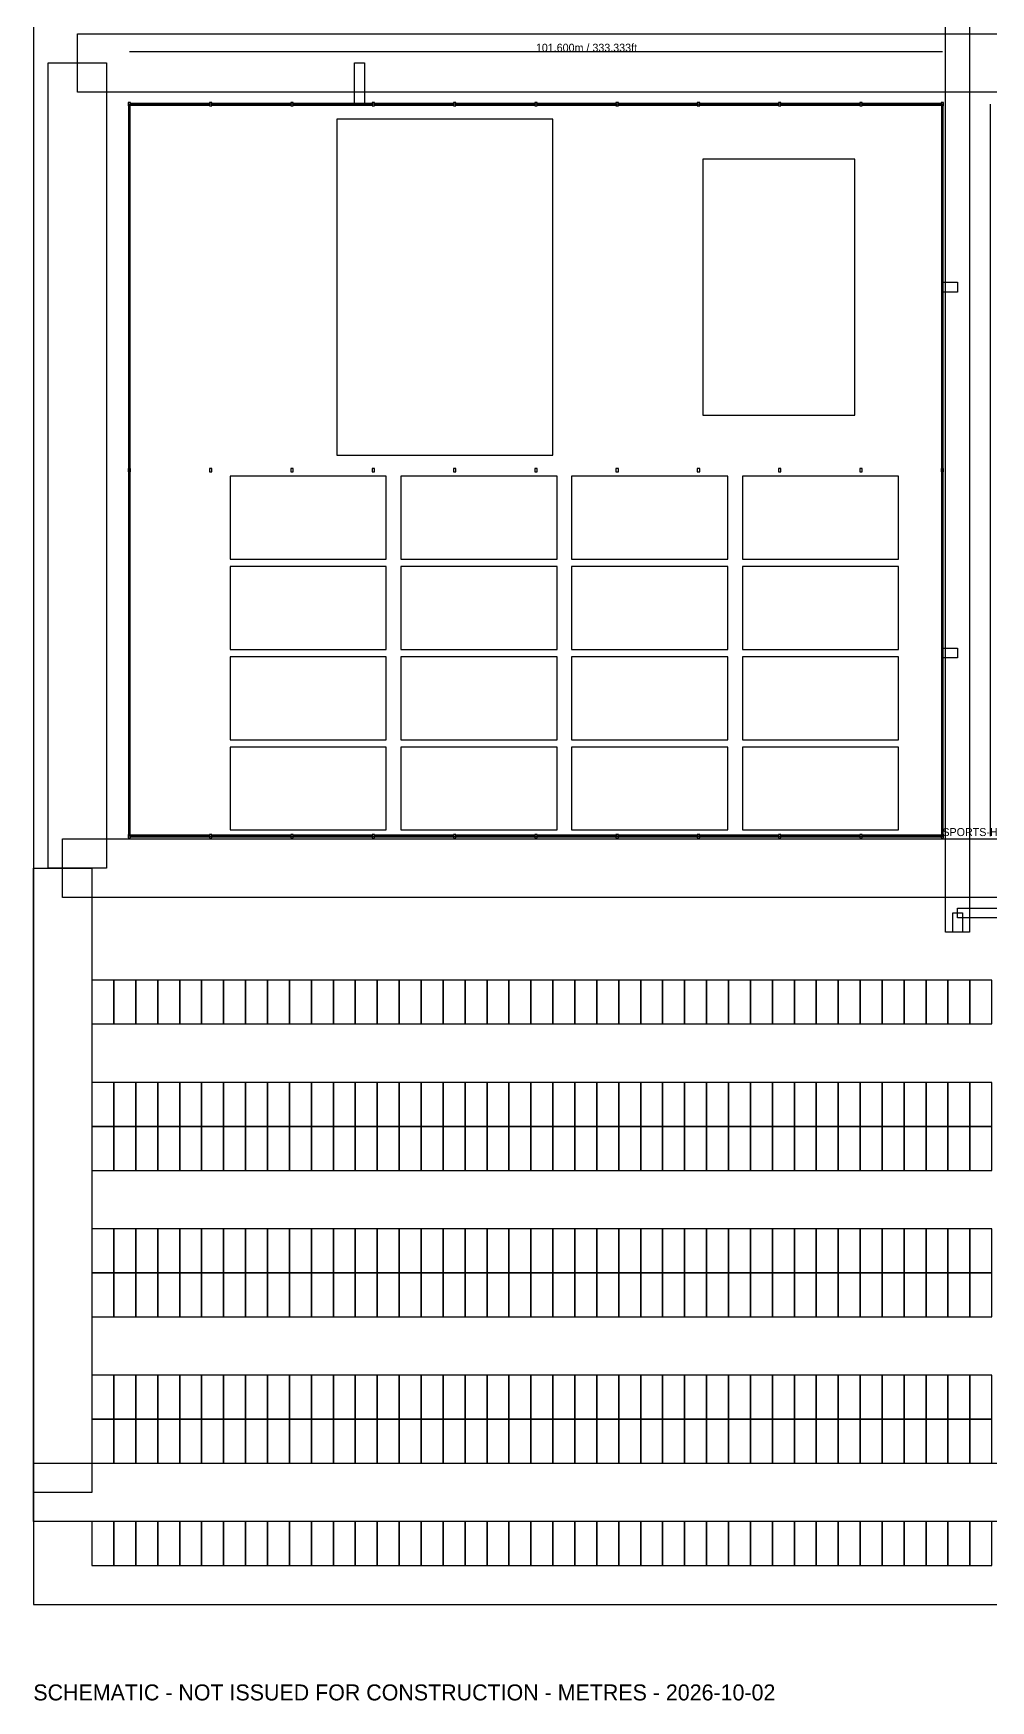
# Model space of a CAD drawing. Header units: metres. Extents: x 0 to 420, y -12 to 485.
# Drawn here: x 0 to 119.6, y -12 to 196.3 of the extents above; entities that cross this region are included whole.
import ezdxf

# ---------------------------------------------------------------- set-up
doc = ezdxf.new("R2010")
doc.units = ezdxf.units.M
for name, color, linetype in [('ASSUMED_BOUNDARY', 7, 'CONTINUOUS'), ('COURT_FREE_ZONE', 7, 'CONTINUOUS'), ('DIMENSIONS', 7, 'CONTINUOUS'), ('HALL_SPORTS-HALL', 7, 'CONTINUOUS'), ('IFCCOLUMN', 7, 'CONTINUOUS'), ('IFCDOOR', 7, 'CONTINUOUS'), ('IFCWALL', 7, 'CONTINUOUS'), ('NOTES', 7, 'CONTINUOUS'), ('PARKING_L1', 7, 'CONTINUOUS'), ('SITE_ROADS', 7, 'CONTINUOUS'), ('SITE_WALKS', 7, 'CONTINUOUS')]:
    doc.layers.add(name, color=color, linetype=linetype)

msp = doc.modelspace()

# ---------------------------------------------------------------- linework, layer by layer
at = {"layer": 'ASSUMED_BOUNDARY'}
msp.add_lwpolyline([(0, 0), (420, 0), (420, 485.4), (0, 485.4)], close=True, dxfattribs=at)
at = {"layer": 'COURT_FREE_ZONE'}
for points in [[(64.9208, 185.58), (37.9208, 185.58), (37.9208, 143.58), (64.9208, 143.58)], [(102.6784, 148.58), (102.6784, 180.58), (83.6784, 180.58), (83.6784, 148.58)], [(44.1056, 130.5948), (44.1056, 140.958), (24.5984, 140.958), (24.5984, 130.5948)], [(65.4416, 130.5948), (65.4416, 140.958), (45.9344, 140.958), (45.9344, 130.5948)], [(86.7776, 130.5948), (86.7776, 140.958), (67.2704, 140.958), (67.2704, 130.5948)], [(108.1136, 130.5948), (108.1136, 140.958), (88.6064, 140.958), (88.6064, 130.5948)], [(44.1056, 119.3172), (44.1056, 129.6804), (24.5984, 129.6804), (24.5984, 119.3172)], [(65.4416, 119.3172), (65.4416, 129.6804), (45.9344, 129.6804), (45.9344, 119.3172)], [(86.7776, 119.3172), (86.7776, 129.6804), (67.2704, 129.6804), (67.2704, 119.3172)], [(108.1136, 119.3172), (108.1136, 129.6804), (88.6064, 129.6804), (88.6064, 119.3172)], [(44.1056, 108.0396), (44.1056, 118.4028), (24.5984, 118.4028), (24.5984, 108.0396)], [(65.4416, 108.0396), (65.4416, 118.4028), (45.9344, 118.4028), (45.9344, 108.0396)], [(86.7776, 108.0396), (86.7776, 118.4028), (67.2704, 118.4028), (67.2704, 108.0396)], [(108.1136, 108.0396), (108.1136, 118.4028), (88.6064, 118.4028), (88.6064, 108.0396)], [(44.1056, 96.762), (44.1056, 107.1252), (24.5984, 107.1252), (24.5984, 96.762)], [(65.4416, 96.762), (65.4416, 107.1252), (45.9344, 107.1252), (45.9344, 96.762)], [(86.7776, 96.762), (86.7776, 107.1252), (67.2704, 107.1252), (67.2704, 96.762)], [(108.1136, 96.762), (108.1136, 107.1252), (88.6064, 107.1252), (88.6064, 96.762)]]:
    msp.add_lwpolyline(points, close=True, dxfattribs=at)
at = {"layer": 'DIMENSIONS'}
for points in [[(113.6, 194), (12, 194)], [(119.6, 96), (119.6, 187.44)]]:
    msp.add_lwpolyline(points, dxfattribs=at)
at = {"layer": 'HALL_SPORTS-HALL'}
msp.add_lwpolyline([(12, 96), (113.6, 96), (113.6, 187.44), (12, 187.44)], close=True, dxfattribs=at)
at = {"layer": 'IFCCOLUMN'}
for points in [[(11.85, 187.240002), (12.15, 187.240002), (12.15, 187.640002), (11.85, 187.640002)], [(22.01, 187.240002), (22.31, 187.240002), (22.31, 187.640002), (22.01, 187.640002)], [(32.17, 187.240002), (32.47, 187.240002), (32.47, 187.640002), (32.17, 187.640002)], [(42.33, 187.240002), (42.63, 187.240002), (42.63, 187.640002), (42.33, 187.640002)], [(52.489999, 187.240002), (52.789999, 187.240002), (52.789999, 187.640002), (52.489999, 187.640002)], [(62.649999, 187.240002), (62.949999, 187.240002), (62.949999, 187.640002), (62.649999, 187.640002)], [(72.809999, 187.240002), (73.109999, 187.240002), (73.109999, 187.640002), (72.809999, 187.640002)], [(82.970003, 187.240002), (83.270003, 187.240002), (83.270003, 187.640002), (82.970003, 187.640002)], [(93.129999, 187.240002), (93.429999, 187.240002), (93.429999, 187.640002), (93.129999, 187.640002)], [(103.290002, 187.240002), (103.590002, 187.240002), (103.590002, 187.640002), (103.290002, 187.640002)], [(113.449998, 187.240002), (113.749999, 187.240002), (113.749999, 187.640002), (113.449998, 187.640002)], [(11.85, 141.520001), (12.15, 141.520001), (12.15, 141.920001), (11.85, 141.920001)], [(22.01, 141.520001), (22.31, 141.520001), (22.31, 141.920001), (22.01, 141.920001)], [(32.17, 141.520001), (32.47, 141.520001), (32.47, 141.920001), (32.17, 141.920001)], [(42.33, 141.520001), (42.63, 141.520001), (42.63, 141.920001), (42.33, 141.920001)], [(52.489999, 141.520001), (52.789999, 141.520001), (52.789999, 141.920001), (52.489999, 141.920001)], [(62.649999, 141.520001), (62.949999, 141.520001), (62.949999, 141.920001), (62.649999, 141.920001)], [(72.809999, 141.520001), (73.109999, 141.520001), (73.109999, 141.920001), (72.809999, 141.920001)], [(82.970003, 141.520001), (83.270003, 141.520001), (83.270003, 141.920001), (82.970003, 141.920001)], [(93.129999, 141.520001), (93.429999, 141.520001), (93.429999, 141.920001), (93.129999, 141.920001)], [(103.290002, 141.520001), (103.590002, 141.520001), (103.590002, 141.920001), (103.290002, 141.920001)], [(113.449998, 141.520001), (113.749999, 141.520001), (113.749999, 141.920001), (113.449998, 141.920001)], [(11.85, 95.8), (12.15, 95.8), (12.15, 96.2), (11.85, 96.2)], [(22.01, 95.8), (22.31, 95.8), (22.31, 96.2), (22.01, 96.2)], [(32.17, 95.8), (32.47, 95.8), (32.47, 96.2), (32.17, 96.2)], [(42.33, 95.8), (42.63, 95.8), (42.63, 96.2), (42.33, 96.2)], [(52.489999, 95.8), (52.789999, 95.8), (52.789999, 96.2), (52.489999, 96.2)], [(62.649999, 95.8), (62.949999, 95.8), (62.949999, 96.2), (62.649999, 96.2)], [(72.809999, 95.8), (73.109999, 95.8), (73.109999, 96.2), (72.809999, 96.2)], [(82.970003, 95.8), (83.270003, 95.8), (83.270003, 96.2), (82.970003, 96.2)], [(93.129999, 95.8), (93.429999, 95.8), (93.429999, 96.2), (93.129999, 96.2)], [(103.290002, 95.8), (103.590002, 95.8), (103.590002, 96.2), (103.290002, 96.2)], [(113.449998, 95.8), (113.749999, 95.8), (113.749999, 96.2), (113.449998, 96.2)]]:
    msp.add_lwpolyline(points, close=True, dxfattribs=at)
at = {"layer": 'IFCDOOR'}
for points in [[(35.5712, 187.41), (39.2288, 187.41), (39.2288, 187.47), (35.5712, 187.47)], [(11.97, 163.3608), (12.03, 163.3608), (12.03, 165.7992), (11.97, 165.7992)], [(113.57, 163.3608), (113.63, 163.3608), (113.63, 165.7992), (113.57, 165.7992)], [(11.97, 117.6408), (12.03, 117.6408), (12.03, 120.0792), (11.97, 120.0792)], [(113.57, 117.6408), (113.63, 117.6408), (113.63, 120.0792), (113.57, 120.0792)], [(66.6608, 95.97), (69.0992, 95.97), (69.0992, 96.03), (66.6608, 96.03)]]:
    msp.add_lwpolyline(points, close=True, dxfattribs=at)
at = {"layer": 'IFCWALL'}
for points in [[(12.1, 187.33), (22.06, 187.33), (22.06, 187.55), (12.1, 187.55)], [(12.1, 187.33), (22.06, 187.33), (22.06, 187.55), (12.1, 187.55)], [(22.26, 187.33), (32.22, 187.33), (32.22, 187.55), (22.26, 187.55)], [(22.26, 187.33), (32.22, 187.33), (32.22, 187.55), (22.26, 187.55)], [(32.42, 187.33), (42.38, 187.33), (42.38, 187.55), (32.42, 187.55)], [(42.58, 187.33), (52.54, 187.33), (52.54, 187.55), (42.58, 187.55)], [(42.58, 187.33), (52.54, 187.33), (52.54, 187.55), (42.58, 187.55)], [(52.74, 187.33), (62.7, 187.33), (62.7, 187.55), (52.74, 187.55)], [(52.74, 187.33), (62.7, 187.33), (62.7, 187.55), (52.74, 187.55)], [(62.9, 187.33), (72.86, 187.33), (72.86, 187.55), (62.9, 187.55)], [(62.9, 187.33), (72.86, 187.33), (72.86, 187.55), (62.9, 187.55)], [(73.06, 187.33), (83.02, 187.33), (83.02, 187.55), (73.06, 187.55)], [(73.06, 187.33), (83.02, 187.33), (83.02, 187.55), (73.06, 187.55)], [(83.22, 187.33), (93.18, 187.33), (93.18, 187.55), (83.22, 187.55)], [(83.22, 187.33), (93.18, 187.33), (93.18, 187.55), (83.22, 187.55)], [(93.38, 187.33), (103.34, 187.33), (103.34, 187.55), (93.38, 187.55)], [(93.38, 187.33), (103.34, 187.33), (103.34, 187.55), (93.38, 187.55)], [(103.54, 187.33), (113.5, 187.33), (113.5, 187.55), (103.54, 187.55)], [(103.54, 187.33), (113.5, 187.33), (113.5, 187.55), (103.54, 187.55)], [(11.889999, 141.87), (12.110001, 141.87), (12.110001, 187.29), (11.889999, 187.29)], [(113.489999, 141.87), (113.710001, 141.87), (113.710001, 187.29), (113.489999, 187.29)], [(11.889999, 96.15), (12.110001, 96.15), (12.110001, 141.57), (11.889999, 141.57)], [(113.489999, 96.15), (113.710001, 96.15), (113.710001, 141.57), (113.489999, 141.57)], [(12.1, 95.89), (22.06, 95.89), (22.06, 96.11), (12.1, 96.11)], [(12.1, 95.89), (22.06, 95.89), (22.06, 96.11), (12.1, 96.11)], [(22.26, 95.89), (32.22, 95.89), (32.22, 96.11), (22.26, 96.11)], [(22.26, 95.89), (32.22, 95.89), (32.22, 96.11), (22.26, 96.11)], [(32.42, 95.89), (42.38, 95.89), (42.38, 96.11), (32.42, 96.11)], [(32.42, 95.89), (42.38, 95.89), (42.38, 96.11), (32.42, 96.11)], [(42.58, 95.89), (52.54, 95.89), (52.54, 96.11), (42.58, 96.11)], [(42.58, 95.89), (52.54, 95.89), (52.54, 96.11), (42.58, 96.11)], [(52.74, 95.89), (62.7, 95.89), (62.7, 96.11), (52.74, 96.11)], [(52.74, 95.89), (62.7, 95.89), (62.7, 96.11), (52.74, 96.11)], [(62.9, 95.89), (72.86, 95.89), (72.86, 96.11), (62.9, 96.11)], [(73.06, 95.89), (83.02, 95.89), (83.02, 96.11), (73.06, 96.11)], [(73.06, 95.89), (83.02, 95.89), (83.02, 96.11), (73.06, 96.11)], [(83.22, 95.89), (93.18, 95.89), (93.18, 96.11), (83.22, 96.11)], [(83.22, 95.89), (93.18, 95.89), (93.18, 96.11), (83.22, 96.11)], [(93.38, 95.89), (103.34, 95.89), (103.34, 96.11), (93.38, 96.11)], [(93.38, 95.89), (103.34, 95.89), (103.34, 96.11), (93.38, 96.11)], [(103.54, 95.89), (113.5, 95.89), (113.5, 96.11), (103.54, 96.11)], [(103.54, 95.89), (113.5, 95.89), (113.5, 96.11), (103.54, 96.11)]]:
    msp.add_lwpolyline(points, close=True, dxfattribs=at)
at = {"layer": 'PARKING_L1'}
for points in [[(7.3152, 72.5216), (10.0584, 72.5216), (10.0584, 78.008), (7.3152, 78.008)], [(10.0584, 72.5216), (12.8016, 72.5216), (12.8016, 78.008), (10.0584, 78.008)], [(12.8016, 72.5216), (15.5448, 72.5216), (15.5448, 78.008), (12.8016, 78.008)], [(15.5448, 72.5216), (18.288, 72.5216), (18.288, 78.008), (15.5448, 78.008)], [(18.288, 72.5216), (21.0312, 72.5216), (21.0312, 78.008), (18.288, 78.008)], [(21.0312, 72.5216), (23.7744, 72.5216), (23.7744, 78.008), (21.0312, 78.008)], [(23.7744, 72.5216), (26.5176, 72.5216), (26.5176, 78.008), (23.7744, 78.008)], [(26.5176, 72.5216), (29.2608, 72.5216), (29.2608, 78.008), (26.5176, 78.008)], [(29.2608, 72.5216), (32.004, 72.5216), (32.004, 78.008), (29.2608, 78.008)], [(32.004, 72.5216), (34.7472, 72.5216), (34.7472, 78.008), (32.004, 78.008)], [(34.7472, 72.5216), (37.4904, 72.5216), (37.4904, 78.008), (34.7472, 78.008)], [(37.4904, 72.5216), (40.2336, 72.5216), (40.2336, 78.008), (37.4904, 78.008)], [(40.2336, 72.5216), (42.9768, 72.5216), (42.9768, 78.008), (40.2336, 78.008)], [(42.9768, 72.5216), (45.72, 72.5216), (45.72, 78.008), (42.9768, 78.008)], [(45.72, 72.5216), (48.4632, 72.5216), (48.4632, 78.008), (45.72, 78.008)], [(48.4632, 72.5216), (51.2064, 72.5216), (51.2064, 78.008), (48.4632, 78.008)], [(51.2064, 72.5216), (53.9496, 72.5216), (53.9496, 78.008), (51.2064, 78.008)], [(53.9496, 72.5216), (56.6928, 72.5216), (56.6928, 78.008), (53.9496, 78.008)], [(56.6928, 72.5216), (59.436, 72.5216), (59.436, 78.008), (56.6928, 78.008)], [(59.436, 72.5216), (62.1792, 72.5216), (62.1792, 78.008), (59.436, 78.008)], [(62.1792, 72.5216), (64.9224, 72.5216), (64.9224, 78.008), (62.1792, 78.008)], [(64.9224, 72.5216), (67.6656, 72.5216), (67.6656, 78.008), (64.9224, 78.008)], [(67.6656, 72.5216), (70.4088, 72.5216), (70.4088, 78.008), (67.6656, 78.008)], [(70.4088, 72.5216), (73.152, 72.5216), (73.152, 78.008), (70.4088, 78.008)], [(73.152, 72.5216), (75.8952, 72.5216), (75.8952, 78.008), (73.152, 78.008)], [(75.8952, 72.5216), (78.6384, 72.5216), (78.6384, 78.008), (75.8952, 78.008)], [(78.6384, 72.5216), (81.3816, 72.5216), (81.3816, 78.008), (78.6384, 78.008)], [(81.3816, 72.5216), (84.1248, 72.5216), (84.1248, 78.008), (81.3816, 78.008)], [(84.1248, 72.5216), (86.868, 72.5216), (86.868, 78.008), (84.1248, 78.008)], [(86.868, 72.5216), (89.6112, 72.5216), (89.6112, 78.008), (86.868, 78.008)], [(89.6112, 72.5216), (92.3544, 72.5216), (92.3544, 78.008), (89.6112, 78.008)], [(92.3544, 72.5216), (95.0976, 72.5216), (95.0976, 78.008), (92.3544, 78.008)], [(95.0976, 72.5216), (97.8408, 72.5216), (97.8408, 78.008), (95.0976, 78.008)], [(97.8408, 72.5216), (100.584, 72.5216), (100.584, 78.008), (97.8408, 78.008)], [(100.584, 72.5216), (103.3272, 72.5216), (103.3272, 78.008), (100.584, 78.008)], [(103.3272, 72.5216), (106.0704, 72.5216), (106.0704, 78.008), (103.3272, 78.008)], [(106.0704, 72.5216), (108.8136, 72.5216), (108.8136, 78.008), (106.0704, 78.008)], [(108.8136, 72.5216), (111.5568, 72.5216), (111.5568, 78.008), (108.8136, 78.008)], [(111.5568, 72.5216), (114.3, 72.5216), (114.3, 78.008), (111.5568, 78.008)], [(114.3, 72.5216), (117.0432, 72.5216), (117.0432, 78.008), (114.3, 78.008)], [(117.0432, 72.5216), (119.7864, 72.5216), (119.7864, 78.008), (117.0432, 78.008)], [(7.3152, 59.72), (10.0584, 59.72), (10.0584, 65.2064), (7.3152, 65.2064)], [(10.0584, 59.72), (12.8016, 59.72), (12.8016, 65.2064), (10.0584, 65.2064)], [(12.8016, 59.72), (15.5448, 59.72), (15.5448, 65.2064), (12.8016, 65.2064)], [(15.5448, 59.72), (18.288, 59.72), (18.288, 65.2064), (15.5448, 65.2064)], [(18.288, 59.72), (21.0312, 59.72), (21.0312, 65.2064), (18.288, 65.2064)], [(21.0312, 59.72), (23.7744, 59.72), (23.7744, 65.2064), (21.0312, 65.2064)], [(23.7744, 59.72), (26.5176, 59.72), (26.5176, 65.2064), (23.7744, 65.2064)], [(26.5176, 59.72), (29.2608, 59.72), (29.2608, 65.2064), (26.5176, 65.2064)], [(29.2608, 59.72), (32.004, 59.72), (32.004, 65.2064), (29.2608, 65.2064)], [(32.004, 59.72), (34.7472, 59.72), (34.7472, 65.2064), (32.004, 65.2064)], [(34.7472, 59.72), (37.4904, 59.72), (37.4904, 65.2064), (34.7472, 65.2064)], [(37.4904, 59.72), (40.2336, 59.72), (40.2336, 65.2064), (37.4904, 65.2064)], [(40.2336, 59.72), (42.9768, 59.72), (42.9768, 65.2064), (40.2336, 65.2064)], [(42.9768, 59.72), (45.72, 59.72), (45.72, 65.2064), (42.9768, 65.2064)], [(45.72, 59.72), (48.4632, 59.72), (48.4632, 65.2064), (45.72, 65.2064)], [(48.4632, 59.72), (51.2064, 59.72), (51.2064, 65.2064), (48.4632, 65.2064)], [(51.2064, 59.72), (53.9496, 59.72), (53.9496, 65.2064), (51.2064, 65.2064)], [(53.9496, 59.72), (56.6928, 59.72), (56.6928, 65.2064), (53.9496, 65.2064)], [(56.6928, 59.72), (59.436, 59.72), (59.436, 65.2064), (56.6928, 65.2064)], [(59.436, 59.72), (62.1792, 59.72), (62.1792, 65.2064), (59.436, 65.2064)], [(62.1792, 59.72), (64.9224, 59.72), (64.9224, 65.2064), (62.1792, 65.2064)], [(64.9224, 59.72), (67.6656, 59.72), (67.6656, 65.2064), (64.9224, 65.2064)], [(67.6656, 59.72), (70.4088, 59.72), (70.4088, 65.2064), (67.6656, 65.2064)], [(70.4088, 59.72), (73.152, 59.72), (73.152, 65.2064), (70.4088, 65.2064)], [(73.152, 59.72), (75.8952, 59.72), (75.8952, 65.2064), (73.152, 65.2064)], [(75.8952, 59.72), (78.6384, 59.72), (78.6384, 65.2064), (75.8952, 65.2064)], [(78.6384, 59.72), (81.3816, 59.72), (81.3816, 65.2064), (78.6384, 65.2064)], [(81.3816, 59.72), (84.1248, 59.72), (84.1248, 65.2064), (81.3816, 65.2064)], [(84.1248, 59.72), (86.868, 59.72), (86.868, 65.2064), (84.1248, 65.2064)], [(86.868, 59.72), (89.6112, 59.72), (89.6112, 65.2064), (86.868, 65.2064)], [(89.6112, 59.72), (92.3544, 59.72), (92.3544, 65.2064), (89.6112, 65.2064)], [(92.3544, 59.72), (95.0976, 59.72), (95.0976, 65.2064), (92.3544, 65.2064)], [(95.0976, 59.72), (97.8408, 59.72), (97.8408, 65.2064), (95.0976, 65.2064)], [(97.8408, 59.72), (100.584, 59.72), (100.584, 65.2064), (97.8408, 65.2064)], [(100.584, 59.72), (103.3272, 59.72), (103.3272, 65.2064), (100.584, 65.2064)], [(103.3272, 59.72), (106.0704, 59.72), (106.0704, 65.2064), (103.3272, 65.2064)], [(106.0704, 59.72), (108.8136, 59.72), (108.8136, 65.2064), (106.0704, 65.2064)], [(108.8136, 59.72), (111.5568, 59.72), (111.5568, 65.2064), (108.8136, 65.2064)], [(111.5568, 59.72), (114.3, 59.72), (114.3, 65.2064), (111.5568, 65.2064)], [(114.3, 59.72), (117.0432, 59.72), (117.0432, 65.2064), (114.3, 65.2064)], [(117.0432, 59.72), (119.7864, 59.72), (119.7864, 65.2064), (117.0432, 65.2064)], [(7.3152, 54.2336), (10.0584, 54.2336), (10.0584, 59.72), (7.3152, 59.72)], [(10.0584, 54.2336), (12.8016, 54.2336), (12.8016, 59.72), (10.0584, 59.72)], [(12.8016, 54.2336), (15.5448, 54.2336), (15.5448, 59.72), (12.8016, 59.72)], [(15.5448, 54.2336), (18.288, 54.2336), (18.288, 59.72), (15.5448, 59.72)], [(18.288, 54.2336), (21.0312, 54.2336), (21.0312, 59.72), (18.288, 59.72)], [(21.0312, 54.2336), (23.7744, 54.2336), (23.7744, 59.72), (21.0312, 59.72)], [(23.7744, 54.2336), (26.5176, 54.2336), (26.5176, 59.72), (23.7744, 59.72)], [(26.5176, 54.2336), (29.2608, 54.2336), (29.2608, 59.72), (26.5176, 59.72)], [(29.2608, 54.2336), (32.004, 54.2336), (32.004, 59.72), (29.2608, 59.72)], [(32.004, 54.2336), (34.7472, 54.2336), (34.7472, 59.72), (32.004, 59.72)], [(34.7472, 54.2336), (37.4904, 54.2336), (37.4904, 59.72), (34.7472, 59.72)], [(37.4904, 54.2336), (40.2336, 54.2336), (40.2336, 59.72), (37.4904, 59.72)], [(40.2336, 54.2336), (42.9768, 54.2336), (42.9768, 59.72), (40.2336, 59.72)], [(42.9768, 54.2336), (45.72, 54.2336), (45.72, 59.72), (42.9768, 59.72)], [(45.72, 54.2336), (48.4632, 54.2336), (48.4632, 59.72), (45.72, 59.72)], [(48.4632, 54.2336), (51.2064, 54.2336), (51.2064, 59.72), (48.4632, 59.72)], [(51.2064, 54.2336), (53.9496, 54.2336), (53.9496, 59.72), (51.2064, 59.72)], [(53.9496, 54.2336), (56.6928, 54.2336), (56.6928, 59.72), (53.9496, 59.72)], [(56.6928, 54.2336), (59.436, 54.2336), (59.436, 59.72), (56.6928, 59.72)], [(59.436, 54.2336), (62.1792, 54.2336), (62.1792, 59.72), (59.436, 59.72)], [(62.1792, 54.2336), (64.9224, 54.2336), (64.9224, 59.72), (62.1792, 59.72)], [(64.9224, 54.2336), (67.6656, 54.2336), (67.6656, 59.72), (64.9224, 59.72)], [(67.6656, 54.2336), (70.4088, 54.2336), (70.4088, 59.72), (67.6656, 59.72)], [(70.4088, 54.2336), (73.152, 54.2336), (73.152, 59.72), (70.4088, 59.72)], [(73.152, 54.2336), (75.8952, 54.2336), (75.8952, 59.72), (73.152, 59.72)], [(75.8952, 54.2336), (78.6384, 54.2336), (78.6384, 59.72), (75.8952, 59.72)], [(78.6384, 54.2336), (81.3816, 54.2336), (81.3816, 59.72), (78.6384, 59.72)], [(81.3816, 54.2336), (84.1248, 54.2336), (84.1248, 59.72), (81.3816, 59.72)], [(84.1248, 54.2336), (86.868, 54.2336), (86.868, 59.72), (84.1248, 59.72)], [(86.868, 54.2336), (89.6112, 54.2336), (89.6112, 59.72), (86.868, 59.72)], [(89.6112, 54.2336), (92.3544, 54.2336), (92.3544, 59.72), (89.6112, 59.72)], [(92.3544, 54.2336), (95.0976, 54.2336), (95.0976, 59.72), (92.3544, 59.72)], [(95.0976, 54.2336), (97.8408, 54.2336), (97.8408, 59.72), (95.0976, 59.72)], [(97.8408, 54.2336), (100.584, 54.2336), (100.584, 59.72), (97.8408, 59.72)], [(100.584, 54.2336), (103.3272, 54.2336), (103.3272, 59.72), (100.584, 59.72)], [(103.3272, 54.2336), (106.0704, 54.2336), (106.0704, 59.72), (103.3272, 59.72)], [(106.0704, 54.2336), (108.8136, 54.2336), (108.8136, 59.72), (106.0704, 59.72)], [(108.8136, 54.2336), (111.5568, 54.2336), (111.5568, 59.72), (108.8136, 59.72)], [(111.5568, 54.2336), (114.3, 54.2336), (114.3, 59.72), (111.5568, 59.72)], [(114.3, 54.2336), (117.0432, 54.2336), (117.0432, 59.72), (114.3, 59.72)], [(117.0432, 54.2336), (119.7864, 54.2336), (119.7864, 59.72), (117.0432, 59.72)], [(7.3152, 41.432), (10.0584, 41.432), (10.0584, 46.9184), (7.3152, 46.9184)], [(10.0584, 41.432), (12.8016, 41.432), (12.8016, 46.9184), (10.0584, 46.9184)], [(12.8016, 41.432), (15.5448, 41.432), (15.5448, 46.9184), (12.8016, 46.9184)], [(15.5448, 41.432), (18.288, 41.432), (18.288, 46.9184), (15.5448, 46.9184)], [(18.288, 41.432), (21.0312, 41.432), (21.0312, 46.9184), (18.288, 46.9184)], [(21.0312, 41.432), (23.7744, 41.432), (23.7744, 46.9184), (21.0312, 46.9184)], [(23.7744, 41.432), (26.5176, 41.432), (26.5176, 46.9184), (23.7744, 46.9184)], [(26.5176, 41.432), (29.2608, 41.432), (29.2608, 46.9184), (26.5176, 46.9184)], [(29.2608, 41.432), (32.004, 41.432), (32.004, 46.9184), (29.2608, 46.9184)], [(32.004, 41.432), (34.7472, 41.432), (34.7472, 46.9184), (32.004, 46.9184)], [(34.7472, 41.432), (37.4904, 41.432), (37.4904, 46.9184), (34.7472, 46.9184)], [(37.4904, 41.432), (40.2336, 41.432), (40.2336, 46.9184), (37.4904, 46.9184)], [(40.2336, 41.432), (42.9768, 41.432), (42.9768, 46.9184), (40.2336, 46.9184)], [(42.9768, 41.432), (45.72, 41.432), (45.72, 46.9184), (42.9768, 46.9184)], [(45.72, 41.432), (48.4632, 41.432), (48.4632, 46.9184), (45.72, 46.9184)], [(48.4632, 41.432), (51.2064, 41.432), (51.2064, 46.9184), (48.4632, 46.9184)], [(51.2064, 41.432), (53.9496, 41.432), (53.9496, 46.9184), (51.2064, 46.9184)], [(53.9496, 41.432), (56.6928, 41.432), (56.6928, 46.9184), (53.9496, 46.9184)], [(56.6928, 41.432), (59.436, 41.432), (59.436, 46.9184), (56.6928, 46.9184)], [(59.436, 41.432), (62.1792, 41.432), (62.1792, 46.9184), (59.436, 46.9184)], [(62.1792, 41.432), (64.9224, 41.432), (64.9224, 46.9184), (62.1792, 46.9184)], [(64.9224, 41.432), (67.6656, 41.432), (67.6656, 46.9184), (64.9224, 46.9184)], [(67.6656, 41.432), (70.4088, 41.432), (70.4088, 46.9184), (67.6656, 46.9184)], [(70.4088, 41.432), (73.152, 41.432), (73.152, 46.9184), (70.4088, 46.9184)], [(73.152, 41.432), (75.8952, 41.432), (75.8952, 46.9184), (73.152, 46.9184)], [(75.8952, 41.432), (78.6384, 41.432), (78.6384, 46.9184), (75.8952, 46.9184)], [(78.6384, 41.432), (81.3816, 41.432), (81.3816, 46.9184), (78.6384, 46.9184)], [(81.3816, 41.432), (84.1248, 41.432), (84.1248, 46.9184), (81.3816, 46.9184)], [(84.1248, 41.432), (86.868, 41.432), (86.868, 46.9184), (84.1248, 46.9184)], [(86.868, 41.432), (89.6112, 41.432), (89.6112, 46.9184), (86.868, 46.9184)], [(89.6112, 41.432), (92.3544, 41.432), (92.3544, 46.9184), (89.6112, 46.9184)], [(92.3544, 41.432), (95.0976, 41.432), (95.0976, 46.9184), (92.3544, 46.9184)], [(95.0976, 41.432), (97.8408, 41.432), (97.8408, 46.9184), (95.0976, 46.9184)], [(97.8408, 41.432), (100.584, 41.432), (100.584, 46.9184), (97.8408, 46.9184)], [(100.584, 41.432), (103.3272, 41.432), (103.3272, 46.9184), (100.584, 46.9184)], [(103.3272, 41.432), (106.0704, 41.432), (106.0704, 46.9184), (103.3272, 46.9184)], [(106.0704, 41.432), (108.8136, 41.432), (108.8136, 46.9184), (106.0704, 46.9184)], [(108.8136, 41.432), (111.5568, 41.432), (111.5568, 46.9184), (108.8136, 46.9184)], [(111.5568, 41.432), (114.3, 41.432), (114.3, 46.9184), (111.5568, 46.9184)], [(114.3, 41.432), (117.0432, 41.432), (117.0432, 46.9184), (114.3, 46.9184)], [(117.0432, 41.432), (119.7864, 41.432), (119.7864, 46.9184), (117.0432, 46.9184)], [(7.3152, 35.9456), (10.0584, 35.9456), (10.0584, 41.432), (7.3152, 41.432)], [(10.0584, 35.9456), (12.8016, 35.9456), (12.8016, 41.432), (10.0584, 41.432)], [(12.8016, 35.9456), (15.5448, 35.9456), (15.5448, 41.432), (12.8016, 41.432)], [(15.5448, 35.9456), (18.288, 35.9456), (18.288, 41.432), (15.5448, 41.432)], [(18.288, 35.9456), (21.0312, 35.9456), (21.0312, 41.432), (18.288, 41.432)], [(21.0312, 35.9456), (23.7744, 35.9456), (23.7744, 41.432), (21.0312, 41.432)], [(23.7744, 35.9456), (26.5176, 35.9456), (26.5176, 41.432), (23.7744, 41.432)], [(26.5176, 35.9456), (29.2608, 35.9456), (29.2608, 41.432), (26.5176, 41.432)], [(29.2608, 35.9456), (32.004, 35.9456), (32.004, 41.432), (29.2608, 41.432)], [(32.004, 35.9456), (34.7472, 35.9456), (34.7472, 41.432), (32.004, 41.432)], [(34.7472, 35.9456), (37.4904, 35.9456), (37.4904, 41.432), (34.7472, 41.432)], [(37.4904, 35.9456), (40.2336, 35.9456), (40.2336, 41.432), (37.4904, 41.432)], [(40.2336, 35.9456), (42.9768, 35.9456), (42.9768, 41.432), (40.2336, 41.432)], [(42.9768, 35.9456), (45.72, 35.9456), (45.72, 41.432), (42.9768, 41.432)], [(45.72, 35.9456), (48.4632, 35.9456), (48.4632, 41.432), (45.72, 41.432)], [(48.4632, 35.9456), (51.2064, 35.9456), (51.2064, 41.432), (48.4632, 41.432)], [(51.2064, 35.9456), (53.9496, 35.9456), (53.9496, 41.432), (51.2064, 41.432)], [(53.9496, 35.9456), (56.6928, 35.9456), (56.6928, 41.432), (53.9496, 41.432)], [(56.6928, 35.9456), (59.436, 35.9456), (59.436, 41.432), (56.6928, 41.432)], [(59.436, 35.9456), (62.1792, 35.9456), (62.1792, 41.432), (59.436, 41.432)], [(62.1792, 35.9456), (64.9224, 35.9456), (64.9224, 41.432), (62.1792, 41.432)], [(64.9224, 35.9456), (67.6656, 35.9456), (67.6656, 41.432), (64.9224, 41.432)], [(67.6656, 35.9456), (70.4088, 35.9456), (70.4088, 41.432), (67.6656, 41.432)], [(70.4088, 35.9456), (73.152, 35.9456), (73.152, 41.432), (70.4088, 41.432)], [(73.152, 35.9456), (75.8952, 35.9456), (75.8952, 41.432), (73.152, 41.432)], [(75.8952, 35.9456), (78.6384, 35.9456), (78.6384, 41.432), (75.8952, 41.432)], [(78.6384, 35.9456), (81.3816, 35.9456), (81.3816, 41.432), (78.6384, 41.432)], [(81.3816, 35.9456), (84.1248, 35.9456), (84.1248, 41.432), (81.3816, 41.432)], [(84.1248, 35.9456), (86.868, 35.9456), (86.868, 41.432), (84.1248, 41.432)], [(86.868, 35.9456), (89.6112, 35.9456), (89.6112, 41.432), (86.868, 41.432)], [(89.6112, 35.9456), (92.3544, 35.9456), (92.3544, 41.432), (89.6112, 41.432)], [(92.3544, 35.9456), (95.0976, 35.9456), (95.0976, 41.432), (92.3544, 41.432)], [(95.0976, 35.9456), (97.8408, 35.9456), (97.8408, 41.432), (95.0976, 41.432)], [(97.8408, 35.9456), (100.584, 35.9456), (100.584, 41.432), (97.8408, 41.432)], [(100.584, 35.9456), (103.3272, 35.9456), (103.3272, 41.432), (100.584, 41.432)], [(103.3272, 35.9456), (106.0704, 35.9456), (106.0704, 41.432), (103.3272, 41.432)], [(106.0704, 35.9456), (108.8136, 35.9456), (108.8136, 41.432), (106.0704, 41.432)], [(108.8136, 35.9456), (111.5568, 35.9456), (111.5568, 41.432), (108.8136, 41.432)], [(111.5568, 35.9456), (114.3, 35.9456), (114.3, 41.432), (111.5568, 41.432)], [(114.3, 35.9456), (117.0432, 35.9456), (117.0432, 41.432), (114.3, 41.432)], [(117.0432, 35.9456), (119.7864, 35.9456), (119.7864, 41.432), (117.0432, 41.432)], [(7.3152, 23.144), (10.0584, 23.144), (10.0584, 28.6304), (7.3152, 28.6304)], [(10.0584, 23.144), (12.8016, 23.144), (12.8016, 28.6304), (10.0584, 28.6304)], [(12.8016, 23.144), (15.5448, 23.144), (15.5448, 28.6304), (12.8016, 28.6304)], [(15.5448, 23.144), (18.288, 23.144), (18.288, 28.6304), (15.5448, 28.6304)], [(18.288, 23.144), (21.0312, 23.144), (21.0312, 28.6304), (18.288, 28.6304)], [(21.0312, 23.144), (23.7744, 23.144), (23.7744, 28.6304), (21.0312, 28.6304)], [(23.7744, 23.144), (26.5176, 23.144), (26.5176, 28.6304), (23.7744, 28.6304)], [(26.5176, 23.144), (29.2608, 23.144), (29.2608, 28.6304), (26.5176, 28.6304)], [(29.2608, 23.144), (32.004, 23.144), (32.004, 28.6304), (29.2608, 28.6304)], [(32.004, 23.144), (34.7472, 23.144), (34.7472, 28.6304), (32.004, 28.6304)], [(34.7472, 23.144), (37.4904, 23.144), (37.4904, 28.6304), (34.7472, 28.6304)], [(37.4904, 23.144), (40.2336, 23.144), (40.2336, 28.6304), (37.4904, 28.6304)], [(40.2336, 23.144), (42.9768, 23.144), (42.9768, 28.6304), (40.2336, 28.6304)], [(42.9768, 23.144), (45.72, 23.144), (45.72, 28.6304), (42.9768, 28.6304)], [(45.72, 23.144), (48.4632, 23.144), (48.4632, 28.6304), (45.72, 28.6304)], [(48.4632, 23.144), (51.2064, 23.144), (51.2064, 28.6304), (48.4632, 28.6304)], [(51.2064, 23.144), (53.9496, 23.144), (53.9496, 28.6304), (51.2064, 28.6304)], [(53.9496, 23.144), (56.6928, 23.144), (56.6928, 28.6304), (53.9496, 28.6304)], [(56.6928, 23.144), (59.436, 23.144), (59.436, 28.6304), (56.6928, 28.6304)], [(59.436, 23.144), (62.1792, 23.144), (62.1792, 28.6304), (59.436, 28.6304)], [(62.1792, 23.144), (64.9224, 23.144), (64.9224, 28.6304), (62.1792, 28.6304)], [(64.9224, 23.144), (67.6656, 23.144), (67.6656, 28.6304), (64.9224, 28.6304)], [(67.6656, 23.144), (70.4088, 23.144), (70.4088, 28.6304), (67.6656, 28.6304)], [(70.4088, 23.144), (73.152, 23.144), (73.152, 28.6304), (70.4088, 28.6304)], [(73.152, 23.144), (75.8952, 23.144), (75.8952, 28.6304), (73.152, 28.6304)], [(75.8952, 23.144), (78.6384, 23.144), (78.6384, 28.6304), (75.8952, 28.6304)], [(78.6384, 23.144), (81.3816, 23.144), (81.3816, 28.6304), (78.6384, 28.6304)], [(81.3816, 23.144), (84.1248, 23.144), (84.1248, 28.6304), (81.3816, 28.6304)], [(84.1248, 23.144), (86.868, 23.144), (86.868, 28.6304), (84.1248, 28.6304)], [(86.868, 23.144), (89.6112, 23.144), (89.6112, 28.6304), (86.868, 28.6304)], [(89.6112, 23.144), (92.3544, 23.144), (92.3544, 28.6304), (89.6112, 28.6304)], [(92.3544, 23.144), (95.0976, 23.144), (95.0976, 28.6304), (92.3544, 28.6304)], [(95.0976, 23.144), (97.8408, 23.144), (97.8408, 28.6304), (95.0976, 28.6304)], [(97.8408, 23.144), (100.584, 23.144), (100.584, 28.6304), (97.8408, 28.6304)], [(100.584, 23.144), (103.3272, 23.144), (103.3272, 28.6304), (100.584, 28.6304)], [(103.3272, 23.144), (106.0704, 23.144), (106.0704, 28.6304), (103.3272, 28.6304)], [(106.0704, 23.144), (108.8136, 23.144), (108.8136, 28.6304), (106.0704, 28.6304)], [(108.8136, 23.144), (111.5568, 23.144), (111.5568, 28.6304), (108.8136, 28.6304)], [(111.5568, 23.144), (114.3, 23.144), (114.3, 28.6304), (111.5568, 28.6304)], [(114.3, 23.144), (117.0432, 23.144), (117.0432, 28.6304), (114.3, 28.6304)], [(117.0432, 23.144), (119.7864, 23.144), (119.7864, 28.6304), (117.0432, 28.6304)], [(7.3152, 17.6576), (10.0584, 17.6576), (10.0584, 23.144), (7.3152, 23.144)], [(10.0584, 17.6576), (12.8016, 17.6576), (12.8016, 23.144), (10.0584, 23.144)], [(12.8016, 17.6576), (15.5448, 17.6576), (15.5448, 23.144), (12.8016, 23.144)], [(15.5448, 17.6576), (18.288, 17.6576), (18.288, 23.144), (15.5448, 23.144)], [(18.288, 17.6576), (21.0312, 17.6576), (21.0312, 23.144), (18.288, 23.144)], [(21.0312, 17.6576), (23.7744, 17.6576), (23.7744, 23.144), (21.0312, 23.144)], [(23.7744, 17.6576), (26.5176, 17.6576), (26.5176, 23.144), (23.7744, 23.144)], [(26.5176, 17.6576), (29.2608, 17.6576), (29.2608, 23.144), (26.5176, 23.144)], [(29.2608, 17.6576), (32.004, 17.6576), (32.004, 23.144), (29.2608, 23.144)], [(32.004, 17.6576), (34.7472, 17.6576), (34.7472, 23.144), (32.004, 23.144)], [(34.7472, 17.6576), (37.4904, 17.6576), (37.4904, 23.144), (34.7472, 23.144)], [(37.4904, 17.6576), (40.2336, 17.6576), (40.2336, 23.144), (37.4904, 23.144)], [(40.2336, 17.6576), (42.9768, 17.6576), (42.9768, 23.144), (40.2336, 23.144)], [(42.9768, 17.6576), (45.72, 17.6576), (45.72, 23.144), (42.9768, 23.144)], [(45.72, 17.6576), (48.4632, 17.6576), (48.4632, 23.144), (45.72, 23.144)], [(48.4632, 17.6576), (51.2064, 17.6576), (51.2064, 23.144), (48.4632, 23.144)], [(51.2064, 17.6576), (53.9496, 17.6576), (53.9496, 23.144), (51.2064, 23.144)], [(53.9496, 17.6576), (56.6928, 17.6576), (56.6928, 23.144), (53.9496, 23.144)], [(56.6928, 17.6576), (59.436, 17.6576), (59.436, 23.144), (56.6928, 23.144)], [(59.436, 17.6576), (62.1792, 17.6576), (62.1792, 23.144), (59.436, 23.144)], [(62.1792, 17.6576), (64.9224, 17.6576), (64.9224, 23.144), (62.1792, 23.144)], [(64.9224, 17.6576), (67.6656, 17.6576), (67.6656, 23.144), (64.9224, 23.144)], [(67.6656, 17.6576), (70.4088, 17.6576), (70.4088, 23.144), (67.6656, 23.144)], [(70.4088, 17.6576), (73.152, 17.6576), (73.152, 23.144), (70.4088, 23.144)], [(73.152, 17.6576), (75.8952, 17.6576), (75.8952, 23.144), (73.152, 23.144)], [(75.8952, 17.6576), (78.6384, 17.6576), (78.6384, 23.144), (75.8952, 23.144)], [(78.6384, 17.6576), (81.3816, 17.6576), (81.3816, 23.144), (78.6384, 23.144)], [(81.3816, 17.6576), (84.1248, 17.6576), (84.1248, 23.144), (81.3816, 23.144)], [(84.1248, 17.6576), (86.868, 17.6576), (86.868, 23.144), (84.1248, 23.144)], [(86.868, 17.6576), (89.6112, 17.6576), (89.6112, 23.144), (86.868, 23.144)], [(89.6112, 17.6576), (92.3544, 17.6576), (92.3544, 23.144), (89.6112, 23.144)], [(92.3544, 17.6576), (95.0976, 17.6576), (95.0976, 23.144), (92.3544, 23.144)], [(95.0976, 17.6576), (97.8408, 17.6576), (97.8408, 23.144), (95.0976, 23.144)], [(97.8408, 17.6576), (100.584, 17.6576), (100.584, 23.144), (97.8408, 23.144)], [(100.584, 17.6576), (103.3272, 17.6576), (103.3272, 23.144), (100.584, 23.144)], [(103.3272, 17.6576), (106.0704, 17.6576), (106.0704, 23.144), (103.3272, 23.144)], [(106.0704, 17.6576), (108.8136, 17.6576), (108.8136, 23.144), (106.0704, 23.144)], [(108.8136, 17.6576), (111.5568, 17.6576), (111.5568, 23.144), (108.8136, 23.144)], [(111.5568, 17.6576), (114.3, 17.6576), (114.3, 23.144), (111.5568, 23.144)], [(114.3, 17.6576), (117.0432, 17.6576), (117.0432, 23.144), (114.3, 23.144)], [(117.0432, 17.6576), (119.7864, 17.6576), (119.7864, 23.144), (117.0432, 23.144)], [(7.3152, 4.856), (10.0584, 4.856), (10.0584, 10.3424), (7.3152, 10.3424)], [(10.0584, 4.856), (12.8016, 4.856), (12.8016, 10.3424), (10.0584, 10.3424)], [(12.8016, 4.856), (15.5448, 4.856), (15.5448, 10.3424), (12.8016, 10.3424)], [(15.5448, 4.856), (18.288, 4.856), (18.288, 10.3424), (15.5448, 10.3424)], [(18.288, 4.856), (21.0312, 4.856), (21.0312, 10.3424), (18.288, 10.3424)], [(21.0312, 4.856), (23.7744, 4.856), (23.7744, 10.3424), (21.0312, 10.3424)], [(23.7744, 4.856), (26.5176, 4.856), (26.5176, 10.3424), (23.7744, 10.3424)], [(26.5176, 4.856), (29.2608, 4.856), (29.2608, 10.3424), (26.5176, 10.3424)], [(29.2608, 4.856), (32.004, 4.856), (32.004, 10.3424), (29.2608, 10.3424)], [(32.004, 4.856), (34.7472, 4.856), (34.7472, 10.3424), (32.004, 10.3424)], [(34.7472, 4.856), (37.4904, 4.856), (37.4904, 10.3424), (34.7472, 10.3424)], [(37.4904, 4.856), (40.2336, 4.856), (40.2336, 10.3424), (37.4904, 10.3424)], [(40.2336, 4.856), (42.9768, 4.856), (42.9768, 10.3424), (40.2336, 10.3424)], [(42.9768, 4.856), (45.72, 4.856), (45.72, 10.3424), (42.9768, 10.3424)], [(45.72, 4.856), (48.4632, 4.856), (48.4632, 10.3424), (45.72, 10.3424)], [(48.4632, 4.856), (51.2064, 4.856), (51.2064, 10.3424), (48.4632, 10.3424)], [(51.2064, 4.856), (53.9496, 4.856), (53.9496, 10.3424), (51.2064, 10.3424)], [(53.9496, 4.856), (56.6928, 4.856), (56.6928, 10.3424), (53.9496, 10.3424)], [(56.6928, 4.856), (59.436, 4.856), (59.436, 10.3424), (56.6928, 10.3424)], [(59.436, 4.856), (62.1792, 4.856), (62.1792, 10.3424), (59.436, 10.3424)], [(62.1792, 4.856), (64.9224, 4.856), (64.9224, 10.3424), (62.1792, 10.3424)], [(64.9224, 4.856), (67.6656, 4.856), (67.6656, 10.3424), (64.9224, 10.3424)], [(67.6656, 4.856), (70.4088, 4.856), (70.4088, 10.3424), (67.6656, 10.3424)], [(70.4088, 4.856), (73.152, 4.856), (73.152, 10.3424), (70.4088, 10.3424)], [(73.152, 4.856), (75.8952, 4.856), (75.8952, 10.3424), (73.152, 10.3424)], [(75.8952, 4.856), (78.6384, 4.856), (78.6384, 10.3424), (75.8952, 10.3424)], [(78.6384, 4.856), (81.3816, 4.856), (81.3816, 10.3424), (78.6384, 10.3424)], [(81.3816, 4.856), (84.1248, 4.856), (84.1248, 10.3424), (81.3816, 10.3424)], [(84.1248, 4.856), (86.868, 4.856), (86.868, 10.3424), (84.1248, 10.3424)], [(86.868, 4.856), (89.6112, 4.856), (89.6112, 10.3424), (86.868, 10.3424)], [(89.6112, 4.856), (92.3544, 4.856), (92.3544, 10.3424), (89.6112, 10.3424)], [(92.3544, 4.856), (95.0976, 4.856), (95.0976, 10.3424), (92.3544, 10.3424)], [(95.0976, 4.856), (97.8408, 4.856), (97.8408, 10.3424), (95.0976, 10.3424)], [(97.8408, 4.856), (100.584, 4.856), (100.584, 10.3424), (97.8408, 10.3424)], [(100.584, 4.856), (103.3272, 4.856), (103.3272, 10.3424), (100.584, 10.3424)], [(103.3272, 4.856), (106.0704, 4.856), (106.0704, 10.3424), (103.3272, 10.3424)], [(106.0704, 4.856), (108.8136, 4.856), (108.8136, 10.3424), (106.0704, 10.3424)], [(108.8136, 4.856), (111.5568, 4.856), (111.5568, 10.3424), (108.8136, 10.3424)], [(111.5568, 4.856), (114.3, 4.856), (114.3, 10.3424), (111.5568, 10.3424)], [(114.3, 4.856), (117.0432, 4.856), (117.0432, 10.3424), (114.3, 10.3424)], [(117.0432, 4.856), (119.7864, 4.856), (119.7864, 10.3424), (117.0432, 10.3424)]]:
    msp.add_lwpolyline(points, close=True, dxfattribs=at)
at = {"layer": 'SITE_ROADS'}
for points in [[(5.5, 196.2576), (235.2, 196.2576), (235.2, 188.9424), (5.5, 188.9424)], [(1.8424, 92), (1.8424, 192.6), (9.1576, 192.6), (9.1576, 92)], [(3.6576, 95.6576), (235.2, 95.6576), (235.2, 88.3424), (3.6576, 88.3424)], [(0, 14), (0, 92), (7.3152, 92), (7.3152, 14)], [(0, 17.6576), (420, 17.6576), (420, 10.3424), (0, 10.3424)]]:
    msp.add_lwpolyline(points, close=True, dxfattribs=at)
at = {"layer": 'SITE_WALKS'}
for points in [[(114, 84), (114, 199.338827), (117, 199.338827), (117, 84)], [(41.3628, 192.6), (41.3628, 187.44), (40.1428, 187.44), (40.1428, 192.6)], [(115.5, 163.97), (113.6, 163.97), (113.6, 165.19), (115.5, 165.19)], [(115.5, 118.25), (113.6, 118.25), (113.6, 119.47), (115.5, 119.47)], [(116.11, 86.4), (116.11, 84), (114.89, 84), (114.89, 86.4)], [(418.5, 85.79), (115.5, 85.79), (115.5, 87.01), (418.5, 87.01)]]:
    msp.add_lwpolyline(points, close=True, dxfattribs=at)

# ---------------------------------------------------------------- texts
at = {"layer": 'DIMENSIONS'}
msp.add_text('101.600m / 333.333ft', height=1, dxfattribs=at).set_placement((62.8, 194))
at = {"layer": 'NOTES'}
for s, height, p in [('SPORTS-HALL 100000SF', 1, (113.6, 96)), ('SCHEMATIC - NOT ISSUED FOR CONSTRUCTION - METRES - 2026-10-02', 2, (0, -12))]:
    msp.add_text(s, height=height, dxfattribs=at).set_placement(p)

doc.saveas('drawing.dxf')
